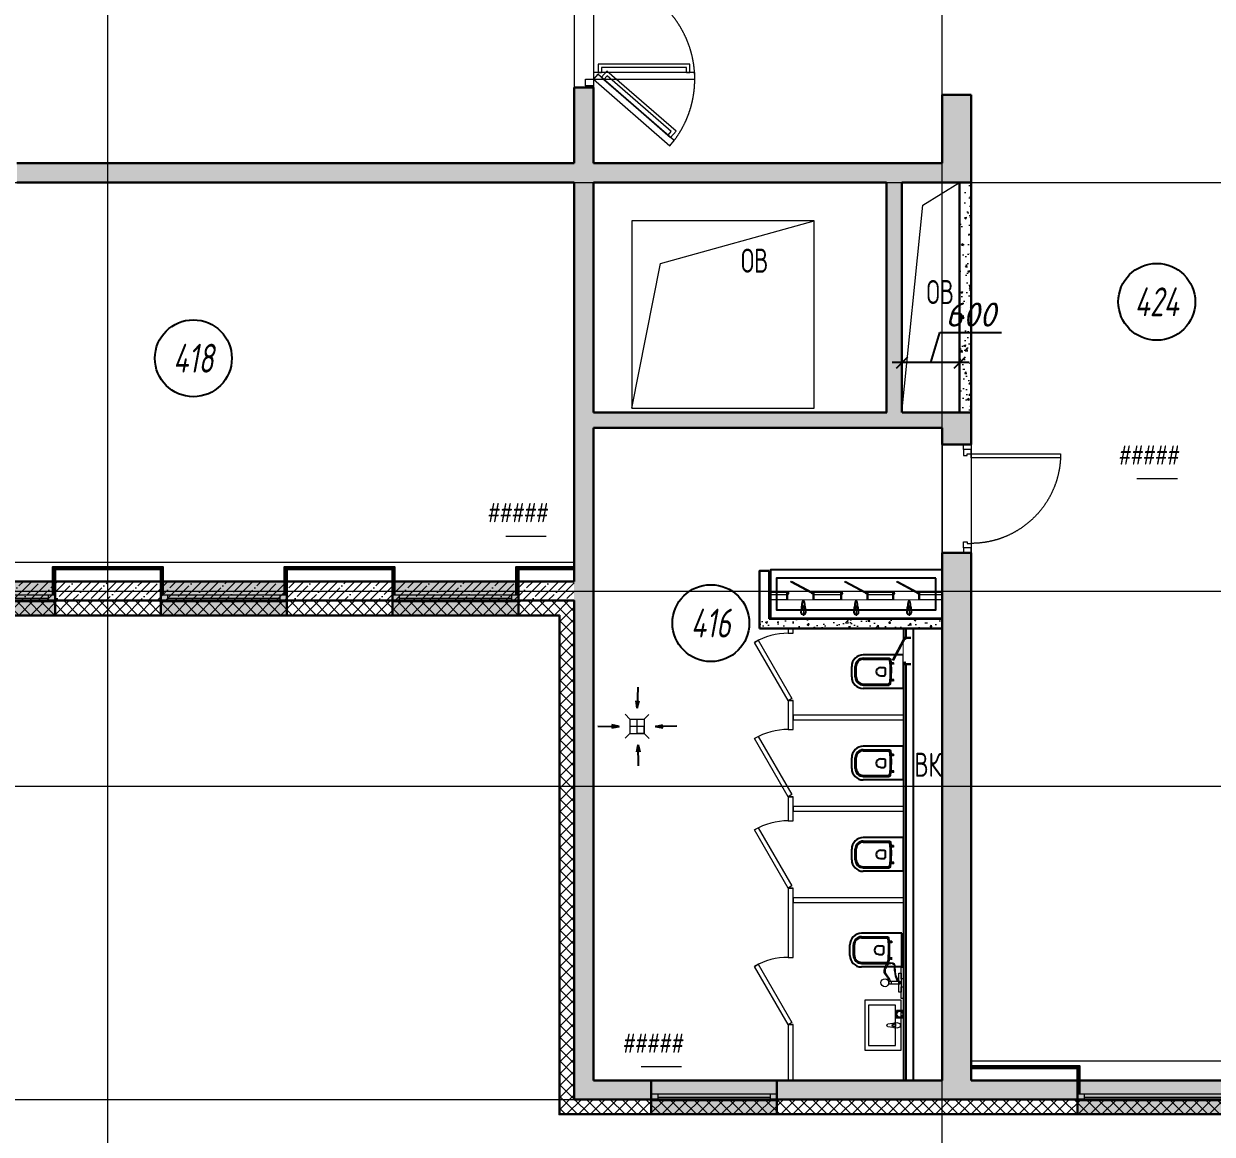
# Model space of a CAD drawing. Extents: x -96705 to 1864084, y -482104 to 235.
# Drawn here: x 968580 to 980943, y -149857 to -138306 of the extents above; entities that cross this region are included whole.
import ezdxf
from ezdxf import colors
from ezdxf.entities.mleader import LeaderData, LeaderLine
from ezdxf.enums import TextEntityAlignment as Align
from ezdxf.math import Vec2, Vec3

# ---------------------------------------------------------------- set-up
doc = ezdxf.new("R2010")
doc.units = 0
doc.header["$LTSCALE"] = 100
doc.header["$PDMODE"] = 1
doc.header["$PDSIZE"] = 200
for name, pattern in [('ACAD_ISO03W100', [30, 12, -18]), ('ADSK_Штриховая_ш2 п1', [3, 2, -1]), ('CENTER', [2, 1.25, -0.25, 0.25, -0.25])]:
    doc.linetypes.add(name, pattern=pattern)
doc.layers.get('Defpoints').update_dxf_attribs({"color": 42})
for name, color, linetype, lineweight in [('_TEXT', 189, 'Continuous', 30), ('_ВК-шахты', 3, 'Continuous', 30), ('АР_Двери', 5, 'Continuous', 18), ('АР_Маркер экспликации', 239, 'Continuous', 13), ('АР_МосжилНии_Стены', 202, 'Continuous', 30), ('АР_Навесной фасад', 5, 'Continuous', 5), ('АР_Номер помещения', 1, 'Continuous', 25), ('АР_Окна БЛОК', 250, 'Continuous', 13), ('АР_Оси', 193, 'Continuous', 9), ('АР_Отметки', 250, 'Continuous', 15), ('АР_Перегородки газоблок', 165, 'Continuous', 30), ('АР_Перегородки газоблок_Штрих', 165, 'Continuous', 5), ('АР_Перегородки сантехнические', 216, 'Continuous', 9), ('АР_Подоконники', 163, 'Continuous', 9), ('АР_Помещения_площадь', 19, 'Continuous', 9), ('АР_Сущ Несущая стена', 202, 'Continuous', 30), ('АР_тонкая линия', 250, 'Continuous', 0), ('АР_Утеплитель', 250, 'Continuous', 9), ('АР_Штриховка монолит', 250, 'Continuous', 9), ('Размер шахт', 95, 'Continuous', 9), ('Сантехнические приборы', 7, 'Continuous', 9), ('Эвакуация', 7, 'Continuous', 9)]:
    doc.layers.add(name, color=color, linetype=linetype, lineweight=lineweight)
for name, color, linetype in [('АР_Отверстия', 251, 'Continuous'), ('ТХ_ВК_оборуд.ТХ', 250, 'Continuous'), ('ТХ_ВК_трапы', 5, 'Continuous'), ('ТХ_дозаторы', 7, 'Continuous'), ('ТХ_размеры', 240, 'Continuous'), ('ТХ_сантехника', 253, 'Continuous')]:
    doc.layers.add(name, color=color, linetype=linetype)
doc.styles.add('ICOCPEUR', font='isocpeur.ttf')
doc.styles.add('ISOCPEUR', font='isocpeui.ttf', dxfattribs={"height": 250})
doc.styles.get("Standard").update_dxf_attribs({"font": 'arial.ttf'})
doc.dimstyles.new('R_100', dxfattribs={"dimtxt": 270, "dimasz": 120, "dimexe": 100, "dimexo": 0, "dimgap": 60, "dimtad": 1, "dimdec": 0, "dimrnd": 5, "dimzin": 0, "dimdsep": 46, "dimtxsty": 'ISOCPEUR', "dimblk": 'ARCHTICK', "dimcen": 0, "dimdle": 100, "dimclrd": 256, "dimclre": 256, "dimclrt": 256, "dimadec": 0, "dimazin": 0, "dimtfac": 2, "dimtdec": 0, "dimtofl": 0, "dimtmove": 1, "dimatfit": 3, "dimfxl": 1, "dimtvp": 3, "dimtolj": 1, "dimtzin": 0, "dimarcsym": 0})
pattern_1 = [(50, (731759.35, -210952.4), (215.17805, -18.82564), [22.5, -247.5]), (355, (731759.35, -210952.4), (-41.6254, 225.65764), [18, -198]), (100.45144, (731777.28, -210953.96), (173.55265, 206.832), [19.12206, -210.34263]), (46.1842, (731759.35, -210892.4), (320.1724, -49.65578), [33.75, -371.25]), (96.63564, (731786.03, -210896.53), (280.3986, 292.23558), [28.6831, -315.51413]), (351.18416, (731759.35, -210892.4), (280.3986, 292.2356), [27, -297]), (21, (731789.35, -210907.4), (179.07212, -120.78567), [22.5, -247.5]), (326, (731789.35, -210907.4), (72.9946, 217.54501), [18, -198]), (71.451445, (731804.27, -210917.46), (252.06671, 96.75935), [19.12206, -210.34263]), (37.5, (731759.35, -210952.394), (3.647957, 99.868156), [0, -195.6, 0, -201, 0, -198.75]), (7.5, (731759.35, -210952.39), (78.92086, 118.323514), [0, -114.6, 0, -191.1, 0, -75.75]), (327.5, (731692.45, -210952.394), (160.14673, -6.766462), [0, -75, 0, -234, 0, -310.5]), (317.5, (731662.45, -210952.4), (174.95585, 30.031495), [0, -97.5, 0, -155.4, 0, -220.5])]
pattern_2 = [(45, (731759.35, -210952.4), (-88.38835, 88.38835), []), (45, (731847.74, -210952.4), (-88.38835, 88.38835), [156.25, -31.25, 0, -31.25])]

# ---------------------------------------------------------------- blocks, each defined once
blk = doc.blocks.new('*U484')
at = {"color": 8}
blk.add_lwpolyline([(-100, 80), (-100, 1010), (-140, 1010), (-140, 80)], close=True, dxfattribs=at)
for points in [[(-1130, 0), (-1130, 80), (-1075, 80), (-1075, 0), (-1130, 0)], [(-1075, 80), (-1075, 0), (-1015, 0), (-1015, 40), (-1030, 40), (-1030, 80), (-1075, 80)], [(-55, 80), (-55, 0), (-115, 0), (-115, 40), (-100, 40), (-100, 80), (-55, 80)], [(0, 0), (0, 80), (-55, 80), (-55, 0), (0, 0)]]:
    blk.add_lwpolyline(points, dxfattribs=at)
at = {"color": 8, "linetype": 'ACAD_ISO03W100', "ltscale": 3}
blk.add_arc((-100, 80), 930, 90, 180, dxfattribs=at)
blk = doc.blocks.new('*U236')
at = {"layer": 'АР_Номер помещения', "color": 8}
blk.add_circle((-20474, 3871), 400, dxfattribs=at)
at = {"layer": 'АР_Помещения_площадь', "color": 8}
blk.add_line((-20778, -745), (-21200, -745), dxfattribs=at)
at = {"color": 8, "style": 'ISOCPEUR', "width": 0.7, "flags": 1}
blk.add_attdef('КАТЕГОРИЯ', (-499, -2092), '', height=250, dxfattribs=at)
at = {"layer": 'АР_Номер помещения', "color": 8, "style": 'ISOCPEUR', "width": 0.7}
blk.add_attdef('НОМЕР_ПОМЕЩЕНИЯ', text='', height=300, dxfattribs=at).set_placement((-20474, 3871), align=Align.MIDDLE_CENTER)
at = {"layer": 'АР_Помещения_площадь', "color": 8, "lineweight": 30, "width": 0.7, "flags": 104}
blk.add_attdef('ИМЯ_ПОМЕЩЕНИЯ', text='', height=100, dxfattribs=at).set_placement((158, 1217), align=Align.MIDDLE_CENTER)
at = {"layer": 'АР_Помещения_площадь', "color": 8, "style": 'ISOCPEUR', "width": 0.7}
blk.add_attdef('ПЛОЩАДЬ_ПОМЕЩЕНИЯ', text='', height=200, dxfattribs=at).set_placement((-20773, -499), align=Align.MIDDLE_RIGHT)
blk = doc.blocks.new('*U237')
at = {"layer": 'АР_Номер помещения', "color": 8}
blk.add_circle((-16818, -1752), 400, dxfattribs=at)
at = {"layer": 'АР_Помещения_площадь', "color": 8}
blk.add_line((-13147, -3605), (-13569, -3605), dxfattribs=at)
at = {"color": 8, "style": 'ISOCPEUR', "width": 0.7, "flags": 1}
blk.add_attdef('КАТЕГОРИЯ', (-499, -2092), '', height=250, dxfattribs=at)
at = {"layer": 'АР_Номер помещения', "color": 8, "style": 'ISOCPEUR', "width": 0.7}
blk.add_attdef('НОМЕР_ПОМЕЩЕНИЯ', text='', height=300, dxfattribs=at).set_placement((-16818, -1752), align=Align.MIDDLE_CENTER)
at = {"layer": 'АР_Помещения_площадь', "color": 8, "lineweight": 30, "width": 0.7, "flags": 104}
blk.add_attdef('ИМЯ_ПОМЕЩЕНИЯ', text='', height=100, dxfattribs=at).set_placement((158, 1217), align=Align.MIDDLE_CENTER)
at = {"layer": 'АР_Помещения_площадь', "color": 8, "style": 'ISOCPEUR', "width": 0.7}
blk.add_attdef('ПЛОЩАДЬ_ПОМЕЩЕНИЯ', text='', height=200, dxfattribs=at).set_placement((-13142, -3358), align=Align.MIDDLE_RIGHT)
blk = doc.blocks.new('*U434')
at = {"layer": 'АР_Номер помещения', "color": 8}
blk.add_circle((-15051, 8363), 400, dxfattribs=at)
at = {"layer": 'АР_Помещения_площадь', "color": 8}
blk.add_line((-14836, 6523), (-15259, 6523), dxfattribs=at)
at = {"color": 8, "style": 'ISOCPEUR', "width": 0.7, "flags": 1}
blk.add_attdef('КАТЕГОРИЯ', (-499, -2092), '', height=250, dxfattribs=at)
at = {"layer": 'АР_Номер помещения', "color": 8, "style": 'ISOCPEUR', "width": 0.7}
blk.add_attdef('НОМЕР_ПОМЕЩЕНИЯ', text='', height=300, dxfattribs=at).set_placement((-15051, 8363), align=Align.MIDDLE_CENTER)
at = {"layer": 'АР_Помещения_площадь', "color": 8, "style": 'ISOCPEUR', "width": 0.7}
blk.add_attdef('ПЛОЩАДЬ_ПОМЕЩЕНИЯ', text='', height=200, dxfattribs=at).set_placement((-14831, 6769), align=Align.MIDDLE_RIGHT)
at = {"layer": 'АР_Помещения_площадь', "color": 8, "lineweight": 30, "width": 0.7, "flags": 104}
blk.add_attdef('ИМЯ_ПОМЕЩЕНИЯ', text='', height=100, dxfattribs=at).set_placement((158, 1217), align=Align.MIDDLE_CENTER)
blk = doc.blocks.new('_ArchTick')
at = {"color": 8, "linetype": 'ByBlock', "const_width": 0.15}
blk.add_lwpolyline([(-0.5, -0.5), (0.5, 0.5)], dxfattribs=at)
blk = doc.blocks.new('*D1112')
at = {"layer": 'Defpoints', "color": 0, "ltscale": 100, "transparency": 16777216}
for p in [(977715, -141831), (977715, -141928), (978315, -141928)]:
    blk.add_point(p, dxfattribs=at)
at = {"layer": 'Размер шахт', "color": 8, "lineweight": -2, "ltscale": 100, "transparency": 16777216}
for p, q in [((978015, -141831), (978109, -141516)), ((978109, -141516), (978749, -141516)), ((977715, -141928), (977715, -141731)), ((978315, -141928), (978315, -141731)), ((978415, -141831), (977615, -141831))]:
    blk.add_line(p, q, dxfattribs=at)
at = {"layer": 'Размер шахт', "color": 8, "lineweight": -2, "ltscale": 100, "transparency": 16777216, "xscale": 120, "yscale": 120, "zscale": 120, "rotation": 180}
blk.add_blockref('_ArchTick', (977715, -141831), dxfattribs=at)
at = {"layer": 'Размер шахт', "color": 8, "lineweight": -2, "ltscale": 100, "transparency": 16777216, "xscale": 120, "yscale": 120, "zscale": 120}
blk.add_blockref('_ArchTick', (978315, -141831), dxfattribs=at)
at = {"layer": 'Размер шахт', "color": 8, "ltscale": 100, "transparency": 16777216, "insert": (978429, -141331), "char_height": 250, "attachment_point": 5, "style": 'ISOCPEUR'}
blk.add_mtext('\\A1;600', dxfattribs=at)
blk = doc.blocks.new('*U72')
at = {"color": 8}
for p, q in [((0, 0), (0, -50)), ((700, 0), (700, -50))]:
    blk.add_line(p, q, dxfattribs=at)
blk.add_lwpolyline([(0, 0), (606, 350), (628, 312), (22, -38)], close=True, dxfattribs=at)
blk.add_arc((0, 0), 700, 0, 30, dxfattribs=at)
blk = doc.blocks.new('Из_буфера31843')
at = {"color": 8}
for p, q in [((366, 166), (359, 113)), ((395, 113), (388, 166)), ((916, 166), (909, 113)), ((945, 113), (938, 166)), ((1466, 166), (1459, 113)), ((1495, 113), (1488, 166)), ((356, 104), (352, 62)), ((363, 87), (363, 101)), ((390, 87), (363, 87)), ((390, 101), (390, 87)), ((402, 62), (398, 104)), ((906, 104), (902, 62)), ((913, 87), (913, 101)), ((940, 87), (913, 87)), ((940, 101), (940, 87)), ((952, 62), (948, 104)), ((1456, 104), (1452, 62)), ((1463, 87), (1463, 101)), ((1490, 87), (1463, 87)), ((1490, 101), (1490, 87)), ((1502, 62), (1498, 104))]:
    blk.add_line(p, q, dxfattribs=at)
at = {"color": 8, "lineweight": 13, "ltscale": 500}
for p, q in [((377, 85), (377, 23)), ((927, 85), (927, 23)), ((1477, 85), (1477, 23))]:
    blk.add_line(p, q, dxfattribs=at)
at = {"color": 8}
for points in [[(1820, 500), (34, 500), (34, 0), (1820, 0)], [(1755, 415), (99, 415), (99, 85), (1755, 85)]]:
    blk.add_lwpolyline(points, close=True, dxfattribs=at)
for centre, major_axis, start_param, end_param in [((377, 165), (-7.91, 7.91), 4.051589, 6.943986), ((927, 165), (-7.91, 7.91), 4.051589, 6.943986), ((1477, 165), (-7.91, 7.91), 4.051589, 6.943986), ((377, 62), (-17.7, -17.7), -0.785398, 2.356194), ((377, 102), (-14.9, -14.9), -1.35736, -0.875625), ((377, 102), (-14.9, 14.9), 4.498953, 6.496621), ((377, 101), (-9.62, 9.62), 3.926991, 7.068583), ((377, 102), (-14.9, 14.9), 4.017217, 4.498953), ((927, 62), (-17.7, -17.7), -0.785398, 2.356194), ((927, 102), (-14.9, -14.9), -1.35736, -0.875625), ((927, 102), (-14.9, 14.9), 4.498953, 6.496621), ((927, 101), (-9.62, 9.62), 3.926991, 7.068583), ((927, 102), (-14.9, 14.9), 4.017217, 4.498953), ((1477, 62), (-17.7, -17.7), -0.785398, 2.356194), ((1477, 102), (-14.9, -14.9), -1.35736, -0.875625), ((1477, 102), (-14.9, 14.9), 4.498953, 6.496621), ((1477, 101), (-9.62, 9.62), 3.926991, 7.068583), ((1477, 102), (-14.9, 14.9), 4.017217, 4.498953)]:
    blk.add_ellipse(centre, major_axis=major_axis, ratio=1, start_param=start_param, end_param=end_param, dxfattribs=at)
blk = doc.blocks.new('унитаз поликлиники')
at = {"color": 8}
for p, q in [((0, 175), (0, -175)), ((0, 175), (420, 175)), ((420, 139), (150, 139)), ((420, 129), (157, 129)), ((126, 87), (100, 87)), ((112, 73), (112, 100)), ((192, -34), (192, 34)), ((242, 44), (202, 44)), ((494, 57), (494, -57)), ((504, 55), (504, -55)), ((540, 55), (540, -55)), ((126, -87), (99, -86)), ((112, -73), (112, -100)), ((242, -44), (202, -44)), ((0, -175), (420, -175)), ((420, -139), (148, -139)), ((420, -129), (155, -129))]:
    blk.add_line(p, q, dxfattribs=at)
for centre, radius, start, end in [((420, 55), 120, 0, 90), ((420, 55), 83.5, 359.8619, 90.3335), ((420, 55), 74, 0, 90), ((242, 0), 43.7, 270, 90), ((420, -55), 120, 270, 0), ((420, -55), 84, 270, 0), ((420, -55), 74, 270, 358.4018)]:
    blk.add_arc(centre, radius, start, end, dxfattribs=at)
at = {"color": 8, "extrusion": (0, 0, -1)}
for centre, major_axis, ratio, start_param, end_param in [((1158, 0), (-731, -726), 0.993775, 0.659849, 0.910919), ((150, 127), (-5.6, -10.5), 0.821373, 1.269211, 2.570669), ((154, 120), (-5.61, -7.72), 0.798093, 1.232924, 2.686723), ((112, 87), (3.55, 3.55), 1, 5.504025, 11.78721), ((984, 0), (-23, -941), 0.89728, 1.422258, 1.677847), ((155, -117), (5.3, -10.4), 0.842984, 0.549902, 1.8819), ((202, -33), (4.12, -9.49), 0.964797, 0.42926, 1.943413), ((148, -127), (5.4, -10.4), 0.836443, 0.56114, 1.877577)]:
    blk.add_ellipse(centre, major_axis=major_axis, ratio=ratio, start_param=start_param, end_param=end_param, dxfattribs=at)
at = {"color": 8}
for centre, major_axis, ratio, start_param, end_param in [((202, 33), (4.12, 9.49), 0.964797, 0.42926, 1.943413), ((112, -87), (3.54, -3.55), 1, 5.504025, 11.78721)]:
    blk.add_ellipse(centre, major_axis=major_axis, ratio=ratio, start_param=start_param, end_param=end_param, dxfattribs=at)
blk = doc.blocks.new('Из_буфера27431')
at = {"color": 8, "linetype": 'Continuous', "lineweight": 5}
for p, q in [((-139, 11), (-86, 18)), ((-139, 11), (-86, 18)), ((-76, 21), (-34, 25)), ((-76, 21), (-34, 25)), ((-59, 14), (-74, 14)), ((-59, 14), (-74, 14)), ((-59, -14), (-59, 14)), ((-59, -14), (-59, 14)), ((-86, -18), (-139, -11)), ((-86, -18), (-139, -11)), ((-34, -25), (-76, -21)), ((-34, -25), (-76, -21)), ((-74, -14), (-59, -14)), ((-74, -14), (-59, -14))]:
    blk.add_line(p, q, dxfattribs=at)
for points in [[(0, -260), (-380, -260), (-380, 260), (0, 260)], [(-59, -210), (-339, -210), (-339, 210), (-59, 210)], [(-59, -210), (-339, -210), (-339, 210), (-59, 210)]]:
    blk.add_lwpolyline(points, close=True, dxfattribs=at)
for centre, radius, start, end in [((-137, 0), 11.2, 97.1389, 262.8611), ((-137, 0), 11.2, 97.1389, 262.8611), ((-74, 0), 21.1, 122.771, 237.229), ((-74, 0), 21.1, 122.771, 237.229), ((-74, 0), 13.6, 90, 270), ((-74, 0), 13.6, 90, 270), ((-74, 0), 21.1, 95.1696, 122.771), ((-74, 0), 21.1, 95.1696, 122.771), ((-34, 0), 25, 270, 90), ((-34, 0), 25, 270, 90), ((-74, 0), 21.1, 237.229, 264.8304), ((-74, 0), 21.1, 237.229, 264.8304)]:
    blk.add_arc(centre, radius, start, end, dxfattribs=at)
blk = doc.blocks.new('дв.1700')
at = {"layer": 'АР_Двери', "color": 8}
for points in [[(-87, 0), (-87, -80), (-70, -80), (-70, 0), (-87, 0)], [(-70, -80), (-70, 0), (0, 0), (0, -30), (0, -30), (0, -80), (-70, -80)], [(1596, -80), (1596, 0), (1526, 0), (1526, -30), (1526, -30), (1526, -80), (1596, -80)], [(1613, 0), (1613, -80), (1596, -80), (1596, 0), (1613, 0)]]:
    blk.add_lwpolyline(points, dxfattribs=at)
for points in [[(0, -80), (-692, -876), (-639, -922), (53, -126)], [(1997, -150), (1526, -150), (1526, -80), (1997, -80)], [(20, -164), (-606, -884), (-542, -940), (84, -219)], [(-3, -190), (-583, -858), (-546, -890), (35, -223)], [(1947, -235), (1576, -235), (1576, -150), (1947, -150)], [(1912, -200), (1611, -200), (1611, -150), (1912, -150)]]:
    blk.add_lwpolyline(points, close=True, dxfattribs=at)
at = {"layer": 'АР_Двери', "color": 8, "linetype": 'ACAD_ISO03W100', "ltscale": 3}
for points in [[(0, -80), (0, -1135), (70, -1135), (70, -80)], [(1456, -551), (1456, -80), (1526, -80), (1526, -551)]]:
    blk.add_lwpolyline(points, close=True, dxfattribs=at)
for points in [[(70, -1050), (70, -1085), (155, -1085), (155, -130), (70, -130), (70, -165)], [(70, -1050), (120, -1050), (120, -165), (70, -165)], [(1456, -466), (1456, -501), (1371, -501), (1371, -130), (1456, -130), (1456, -165)], [(1456, -466), (1406, -466), (1406, -165), (1456, -165)]]:
    blk.add_lwpolyline(points, dxfattribs=at)
for centre, radius, start, end in [((0, -80), 1055, 229, 0), ((1526, -80), 471, 180, 351.4758)]:
    blk.add_arc(centre, radius, start, end, dxfattribs=at)
blk = doc.blocks.new('111')
at = {"layer": 'Сантехнические приборы', "color": 8}
blk.add_line((293830, -128587), (293830, -128612), dxfattribs=at)
at = {"layer": 'Сантехнические приборы', "color": 8, "lineweight": 0}
for points in [[(293831, -128402), (293857, -128402), (293857, -128524), (293831, -128524)], [(293857, -128466), (293883, -128466), (293883, -128665), (293857, -128665)], [(293870, -128550), (293986, -128550), (293986, -128582), (293870, -128582)], [(293986, -128582), (293960, -128582), (293960, -128550), (293986, -128550)], [(293831, -128607), (293857, -128607), (293857, -128729), (293831, -128729)]]:
    blk.add_lwpolyline(points, close=True, dxfattribs=at)
for points in [[(293883, -128582), (293908, -128633), (293915, -128678), (293921, -128742), (293928, -128762), (293941, -128768), (293966, -128774), (293992, -128768), (294018, -128749), (294030, -128723), (294037, -128697), (294037, -128672), (294024, -128652), (293998, -128620), (293986, -128582)], [(293896, -128575), (293902, -128595), (293915, -128633), (293921, -128665), (293928, -128697), (293928, -128717), (293928, -128729), (293928, -128736), (293928, -128742), (293928, -128749), (293934, -128755), (293941, -128755), (293941, -128762), (293947, -128762), (293953, -128768), (293960, -128768), (293966, -128768), (293966, -128762), (293973, -128762), (293979, -128762), (293992, -128755), (293998, -128749), (294005, -128736), (294011, -128729), (294018, -128717), (294024, -128704), (294024, -128697), (294024, -128691), (294024, -128685), (294024, -128678), (294024, -128672), (294018, -128665), (294018, -128659), (294011, -128652), (294011, -128646), (293998, -128633), (293986, -128620), (293979, -128601), (293973, -128588), (293973, -128582)]]:
    blk.add_lwpolyline(points, dxfattribs=at)
for points in [[(293986, -128569), (293986, -128543), (294005, -128524), (294024, -128524)], [(294024, -128607), (294005, -128607), (293986, -128588), (293986, -128569)], [(294024, -128524), (294050, -128524), (294069, -128543), (294069, -128569)], [(294069, -128569), (294069, -128588), (294050, -128607), (294024, -128607)]]:
    blk.add_open_spline(points, degree=3, dxfattribs=at)
blk = doc.blocks.new('A$C500e89c7')
at = {"color": 8, "ltscale": 100}
blk.add_circle((-37, 37), 35.3, dxfattribs=at)
at = {"layer": 'ТХ_дозаторы', "color": 8, "ltscale": 100}
blk.add_lwpolyline([(-73, 75), (0, 75), (0, 0), (-73, 0)], close=True, dxfattribs=at)
blk = doc.blocks.new('A$C3079c8b3')
at = {"layer": 'АР_Перегородки газоблок', "color": 8, "lineweight": 25, "ltscale": 100}
for points in [[(33798, -16925), (33798, -12223)], [(33823, -16925), (33823, -12223)], [(33898, -12223), (33898, -16925)]]:
    blk.add_lwpolyline(points, dxfattribs=at)
blk = doc.blocks.new('_DotSmall')
at = {"color": 0, "linetype": 'ByBlock', "const_width": 0.5}
blk.add_lwpolyline([(-0.0625, 0, 1), (0.0625, 0, 1)], format="xyb", close=True, dxfattribs=at)
blk = doc.blocks.new('Трап ТХ')
at = {"layer": 'ТХ_ВК_трапы', "color": 8, "lineweight": 0}
for p, q in [((305243, -196674), (305293, -196725)), ((305491, -196676), (305442, -196725)), ((305293, -196725), (305293, -196875)), ((305293, -196725), (305442, -196725)), ((305442, -196800), (305293, -196800)), ((305368, -196875), (305368, -196725)), ((305442, -196725), (305442, -196875)), ((305442, -196875), (305442, -196800)), ((305243, -196924), (305293, -196875)), ((305293, -196875), (305442, -196875)), ((305442, -196875), (305368, -196875)), ((305493, -196926), (305442, -196875))]:
    blk.add_line(p, q, dxfattribs=at)
blk = doc.blocks.new('A$C985b353d')
at = {"layer": 'ТХ_ВК_трапы', "color": 8, "ltscale": 100}
for p, q in [((6, 409), (2, 189)), ((2, 189), (-11, 264)), ((-11, 264), (2, 189)), ((2, 189), (20, 264)), ((-407, 3), (-188, -1)), ((-188, -1), (-263, 17)), ((192, -1), (267, 17)), ((412, 3), (192, -1)), ((-188, -1), (-262, -14)), ((-262, -14), (-188, -1)), ((192, -1), (267, -14)), ((267, -14), (192, -1)), ((10, -191), (-4, -265)), ((-4, -265), (10, -191)), ((14, -410), (10, -191)), ((10, -191), (27, -266))]:
    blk.add_line(p, q, dxfattribs=at)
blk = doc.blocks.new('*U409')
h = blk.add_hatch(color=8)
h.dxf.hatch_style = 1
h.paths.add_polyline_path([(-1310, -140), (0, -140), (0, 220), (-1310, 220)])
at = {"color": 8, "lineweight": 30}
for p, q in [((-1310, -140), (-1310, 220)), ((0, -140), (0, 220))]:
    blk.add_line(p, q, dxfattribs=at)
at = {"color": 8}
for p, q in [((0, 220), (-1310, 220)), ((-1310, 70), (0, 70)), ((-1310, 0), (0, 0)), ((-1240, 0), (-1240, 70)), ((-1240, 35), (-70, 35)), ((-70, 0), (-70, 70)), ((-1310, -140), (0, -140)), ((-1310, -140), (-1310, -140)), ((-1310, -140), (-1310, -140)), ((0, -140), (0, -140)), ((0, -140), (0, -140))]:
    blk.add_line(p, q, dxfattribs=at)
blk = doc.blocks.new('*U408')
h = blk.add_hatch(color=8)
h.dxf.hatch_style = 1
h.paths.add_polyline_path([(-1600, -140), (0, -140), (0, 220), (-1600, 220)])
at = {"color": 8, "lineweight": 30}
for p, q in [((-1600, -140), (-1600, 220)), ((0, -140), (0, 220))]:
    blk.add_line(p, q, dxfattribs=at)
at = {"color": 8}
for p, q in [((0, 220), (-1600, 220)), ((-1600, 70), (0, 70)), ((-1600, 0), (0, 0)), ((-1530, 0), (-1530, 70)), ((-1530, 35), (-70, 35)), ((-70, 0), (-70, 70)), ((-1600, -140), (0, -140)), ((-1600, -140), (-1600, -140)), ((-1600, -140), (-1600, -140)), ((0, -140), (0, -140)), ((0, -140), (0, -140))]:
    blk.add_line(p, q, dxfattribs=at)
blk = doc.blocks.new('*U585')
at = {"color": 8}
blk.add_wipeout([(-565, 60), (445, 60), (445, -218), (-565, -218)], dxfattribs=at)
for p, q in [((-530, 60), (-565, 60)), ((-550, 60), (-550, -10)), ((-550, -10), (-550, 60)), ((-510, 60), (-530, 60)), ((-510, 20), (-510, 60)), ((-500, 20), (-510, 20)), ((-500, -10), (-500, 20)), ((380, -10), (380, 20)), ((380, 20), (390, 20)), ((390, 20), (390, 60)), ((390, 60), (410, 60)), ((410, 60), (445, 60)), ((430, 60), (430, -10)), ((430, -10), (430, 60)), ((-565, -10), (-530, -10)), ((-530, -10), (-500, -10)), ((410, -10), (380, -10)), ((445, -10), (410, -10))]:
    blk.add_line(p, q, dxfattribs=at)
at = {"color": 8, "lineweight": 30}
for p, q in [((-565, 60), (-565, -218)), ((445, 60), (445, -218))]:
    blk.add_line(p, q, dxfattribs=at)
at = {"color": 8}
blk.add_lwpolyline([(389, 60), (370, 25), (-424, 448), (-406, 483)], close=True, dxfattribs=at)

msp = doc.modelspace()

# ---------------------------------------------------------------- hatches: boundary and pattern name
at = {"layer": 'АР_Перегородки газоблок_Штрих', "ltscale": 100}
h = msp.add_hatch(dxfattribs=at)
h.set_pattern_fill('AR-CONC', color=8, scale=30)
h.set_pattern_definition(pattern_1)
h.paths.add_polyline_path([(978435, -139956), (978423.9, -139956), (978315, -139956), (978315, -142349.8), (978435, -142349.8), (978435, -140464.2)])
h = msp.add_hatch(dxfattribs=at)
h.set_pattern_fill('AR-CONC', color=8, scale=30)
h.set_pattern_definition(pattern_1)
h.paths.add_polyline_path([(978135, -144495.5), (976234, -144495.5), (976234, -144595.5), (977732.7, -144595.5), (977732.7, -144597), (977832.7, -144597), (977832.7, -144595.5), (978135, -144595.5)])
at = {"layer": 'АР_Утеплитель', "ltscale": 100}
h = msp.add_hatch(dxfattribs=at)
h.set_pattern_fill('ANSI37', color=8, scale=700)
h.set_pattern_definition([(45, (-18326.67, -106593.18), (-61.871843, 61.871843), []), (135, (-18326.67, -106593.18), (-61.871843, -61.871843), [])])
h.paths.add_polyline_path([(995285, -146136.7), (988935, -146136.7), (988935, -128266.7), (978435, -128266.7), (978435, -124301.7), (943635, -124301.7), (943635, -128266.7), (938659.8, -128266.7), (938659.8, -128116.7), (943485, -128116.7), (943485, -124151.7), (978585, -124151.7), (978585, -128116.7), (989085, -128116.7), (989085, -145986.7), (995435, -145986.7), (995434.9, -155996.7), (982035, -155996.7), (982035, -149646.7), (974155, -149646.7), (974155, -144456.7), (965919.7, -144456.7), (965919.7, -144706.7), (965769.7, -144706.7), (965769.7, -144306.7), (974305, -144306.7), (974305, -149496.7), (982185, -149496.7), (982185, -155846.7), (995284.9, -155846.7)])
at = {"layer": 'АР_Штриховка монолит', "ltscale": 100}
h = msp.add_hatch(dxfattribs=at)
h.set_pattern_fill('ANSI35', color=8, scale=500)
h.set_pattern_definition(pattern_2)
h.paths.add_polyline_path([(982185.1, -149296.7), (978435.1, -149296.7), (978435, -143811), (978135, -143811), (978135.1, -149296.7), (974505.1, -149296.7), (974505.1, -142510.5), (978135.1, -142510.5), (978135.1, -142681), (978435.1, -142681), (978435.1, -142350.5), (977714.8, -142350.5), (977714.8, -139956.7), (978435.1, -139956.7), (978435, -139044.2), (978135, -139044.2), (978135.1, -139756.7), (977154.8, -139756.7), (977154.8, -139956.7), (977554.8, -139956.7), (977554.8, -142350.5), (974505.1, -142350.5), (974505.1, -139956.7), (977154.8, -139956.7), (977154.8, -139756.7), (974505, -139756.7), (974505, -138969.2), (974305, -138969.2), (974305, -139756.7), (968508.4, -139756.7), (968508.4, -139956.7), (974305.1, -139956.7), (974305.1, -149496.7), (982185.1, -149496.7)])
h = msp.add_hatch(dxfattribs=at)
h.set_pattern_fill('ANSI35', color=8, scale=500)
h.set_pattern_definition(pattern_2)
h.paths.add_polyline_path([(974305, -144106.7), (963127, -144106.7), (963127, -144306.7), (965369.7, -144306.7), (965369.7, -144706.7), (965769.7, -144706.7), (965769.7, -144306.7), (974305, -144306.7)])

# ---------------------------------------------------------------- linework, layer by layer
at = {"color": 8}
for points in [[(970030, -144246.3), (970030, -143957.1), (968880, -143957.1), (968880, -144246.3)], [(970017.5, -144246.3), (970017.5, -143969.6), (968892.5, -143969.6), (968892.5, -144246.3)], [(970005, -144226.6), (970005, -143982.1), (968905, -143982.1), (968905, -144189.1)], [(972440, -144246.3), (972440, -143957.1), (971290, -143957.1), (971290, -144246.3)], [(972427.5, -144246.3), (972427.5, -143969.6), (971302.5, -143969.6), (971302.5, -144246.3)], [(972415, -144226.6), (972415, -143982.1), (971315, -143982.1), (971315, -144189.1)], [(974305, -143957.1), (973700, -143957.1), (973700, -144246.3)], [(974305, -143969.6), (973712.5, -143969.6), (973712.5, -144246.3)], [(974305, -143982.1), (973725, -143982.1), (973725, -144189.1)], [(979565, -149436.7), (979565, -149147.5), (978440, -149147.5)], [(979552.5, -149436.7), (979552.5, -149160), (978440, -149160)], [(979540, -149417.1), (979540, -149172.5), (978440, -149172.5), (978440, -149172.5)]]:
    msp.add_lwpolyline(points, dxfattribs=at)
at = {"layer": 'АР_МосжилНии_Стены', "color": 8, "ltscale": 100}
for points in [[(974505, -139756.7), (976054.8, -139756.7)], [(974505, -139956.7), (976054.8, -139956.7)], [(975927.1, -139956.7), (977554.8, -139956.7)], [(977554.8, -142350.5), (977554.8, -139956.7)], [(977714.8, -139956.7), (977714.8, -142350.5)], [(974505, -142350.5), (977556.6, -142350.5)], [(977716.6, -142350.5), (978435, -142350.5)], [(978435, -142350.5), (978435, -142681)], [(978135, -142510.5), (974505, -142510.5)], [(978435, -142681), (978135, -142681)]]:
    msp.add_lwpolyline(points, dxfattribs=at)
at = {"layer": 'АР_Навесной фасад', "color": 8, "ltscale": 100}
for p, q in [((974155, -144456.7), (965919.7, -144456.7)), ((974145, -144466.7), (965929.7, -144466.7)), ((974145, -144466.7), (974145, -149656.7)), ((974155, -144456.7), (974155, -149646.7)), ((982025, -149656.7), (974145, -149656.7)), ((982035, -149646.7), (974155, -149646.7))]:
    msp.add_line(p, q, dxfattribs=at)
at = {"layer": 'АР_Оси', "color": 8, "linetype": 'CENTER', "ltscale": 1000}
for p, q in [((969455, -157558), (969455, -123250.5)), ((978135, -157558), (978135, -123250.5)), ((914206.2, -139956.7), (997803.4, -139956.7)), ((914206.2, -144206.7), (997803.4, -144206.7)), ((914206.2, -146236.7), (997803.4, -146236.7)), ((914206.2, -149496.7), (997803.4, -149496.7))]:
    msp.add_line(p, q, dxfattribs=at)
at = {"layer": 'АР_Перегородки газоблок', "color": 8, "ltscale": 100}
for points in [[(978315.1, -142349.8), (978315, -139956)], [(978435, -139956), (978435, -142349.8)], [(976234, -144595.5), (976234, -143995.5), (976334, -143995.5)], [(976334, -144495.5), (976334, -143995.5)], [(976234, -144595.5), (976234, -144495.5)], [(976334, -144495.5), (978135, -144495.5)], [(977837.7, -144595.5), (976234, -144595.5)], [(978135, -144595.5), (977832.7, -144595.5)]]:
    msp.add_lwpolyline(points, dxfattribs=at)
at = {"layer": 'АР_Перегородки газоблок', "color": 8, "lineweight": 5, "ltscale": 100}
msp.add_lwpolyline([(974905, -142305.5), (976803, -142305.5), (976803, -140356.7), (974905, -140356.7)], close=True, dxfattribs=at)
msp.add_lwpolyline([(974905, -142305.5), (975202.3, -140798.9), (976803, -140356.7)], dxfattribs=at)
at = {"layer": 'АР_Перегородки сантехнические', "color": 8, "lineweight": 0}
for points in [[(976532.7, -144646.7), (976582.7, -144646.7), (976582.7, -144596.7), (976532.7, -144596.7)], [(976532.7, -145646.7), (976582.7, -145646.7), (976582.7, -145346.7), (976532.7, -145346.7)], [(977732.7, -145546.7), (977732.7, -145496.7), (976582.7, -145496.7), (976582.7, -145546.7)], [(976532.7, -146596.7), (976582.7, -146596.7), (976582.7, -146346.7), (976532.7, -146346.7)], [(977732.7, -146496.7), (977732.7, -146446.7), (976582.7, -146446.7), (976582.7, -146496.7)], [(976532.7, -148017.2), (976582.7, -148017.2), (976582.7, -147296.7), (976532.7, -147296.7)], [(977732.7, -147446.7), (977732.7, -147396.7), (976582.7, -147396.7), (976582.7, -147446.7)], [(976532.7, -149296.7), (976582.7, -149296.7), (976582.7, -148717.2), (976532.7, -148717.2)]]:
    msp.add_lwpolyline(points, close=True, dxfattribs=at)
at = {"layer": 'АР_Подоконники', "color": 8, "ltscale": 100}
for p, q in [((966508.4, -143906.7), (974305, -143906.7)), ((982245, -149096.7), (978435, -149096.7))]:
    msp.add_line(p, q, dxfattribs=at)
at = {"layer": 'АР_Сущ Несущая стена', "color": 8, "ltscale": 100}
for p, q in [((974305, -138969.2), (974305, -139756.7)), ((974505, -138969.2), (974305, -138969.2)), ((974505, -138969.2), (974305, -138969.2)), ((974505, -138969.2), (974505, -139756.7)), ((978135, -139044.2), (978135, -139756.7)), ((978135, -139044.2), (978435, -139044.2)), ((978435, -139044.2), (978435, -139956.7)), ((968508.4, -139756.7), (974305, -139756.7)), ((975927.1, -139756.7), (978135, -139756.7)), ((968508.4, -139956.7), (974305, -139956.7)), ((974305, -144106.7), (974305, -139956.7)), ((974505, -142350.5), (974505, -139956.7)), ((977714.8, -139956.7), (978435, -139956.7)), ((974505, -149296.7), (974505, -142510.5)), ((978135, -142510.5), (978135, -142681)), ((978135, -143811), (978135, -149296.6)), ((978135, -143811), (978435, -143811)), ((978435, -143811), (978435, -149296.7)), ((963127, -144106.7), (974305, -144106.7)), ((965769.7, -144306.7), (974305, -144306.7)), ((974305, -149496.7), (974305, -144306.7)), ((978135, -149296.7), (974505, -149296.7)), ((982245, -149296.7), (978435, -149296.7)), ((982185, -149496.7), (974305, -149496.7))]:
    msp.add_line(p, q, dxfattribs=at)
at = {"layer": 'АР_тонкая линия', "color": 8, "linetype": 'ADSK_Штриховая_ш2 п1', "ltscale": 50}
for p, q in [((974305, -137269.2), (974305, -138969.2)), ((974505, -137269.2), (974505, -138969.2)), ((978135, -142681), (978135, -143811)), ((978435, -142681), (978435, -143811))]:
    msp.add_line(p, q, dxfattribs=at)
at = {"layer": 'АР_тонкая линия', "color": 8, "ltscale": 100}
msp.add_lwpolyline([(977714.8, -142349.8), (977932.3, -140191.2), (978315, -139956)], dxfattribs=at)
at = {"layer": 'АР_тонкая линия', "color": 8, "linetype": 'ADSK_Штриховая_ш2 п1', "ltscale": 50}
for points in [[(976329.5, -144218.4), (978131.8, -144218.4)], [(976329.5, -144243.4), (978131.8, -144243.4)], [(976329.5, -144293.4), (978131.8, -144293.4)]]:
    msp.add_lwpolyline(points, dxfattribs=at)
at = {"layer": 'Эвакуация', "color": 8, "lineweight": 18}
for p, q in [((977555, -139956.7), (974505, -139956.7)), ((974505, -139956.7), (974505, -140556.7)), ((977555, -139956.7), (974505, -139956.7)), ((974505, -139956.7), (974505, -140556.7))]:
    msp.add_line(p, q, dxfattribs=at)
at = {"layer": 'Эвакуация', "color": 8}
for p, q in [((974505, -140556.7), (974505, -139956.7)), ((974505, -139956.7), (977555, -139956.7)), ((977555, -139956.7), (977555, -140556.7))]:
    msp.add_line(p, q, dxfattribs=at)

# ---------------------------------------------------------------- block references
at = {"layer": '_TEXT', "color": 8, "ltscale": 500}
msp.add_blockref('A$C3079c8b3', (943935, -132372.1), dxfattribs=at)
at = {"layer": 'АР_Двери', "color": 8, "rotation": 90.00000000000001}
msp.add_blockref('дв.1700', (974425, -138882.2), dxfattribs=at)
at = {"layer": 'АР_Двери', "color": 8, "xscale": -1, "rotation": 270}
msp.add_blockref('*U484', (978355, -142681), dxfattribs=at)
at = {"layer": 'АР_Двери', "color": 8, "lineweight": 30, "rotation": 90.00000000000001}
for p in [(976532.7, -145346.7), (976532.7, -146346.7), (976532.7, -147296.7), (976532.7, -148717.2)]:
    msp.add_blockref('*U72', p, dxfattribs=at)
at = {"layer": 'АР_Маркер экспликации', "color": 8}
ref = msp.add_blockref('*U434', (995416.7, -149561.5), dxfattribs=at)
ref.add_attrib('НОМЕР_ПОМЕЩЕНИЯ', '424', dxfattribs={"layer": 'АР_Номер помещения', "color": 8, "height": 300, "style": 'ISOCPEUR', "width": 0.7}).set_placement((980365.5, -141198.2), align=Align.MIDDLE_CENTER)
ref.add_attrib('ПЛОЩАДЬ_ПОМЕЩЕНИЯ', '#####', dxfattribs={"layer": 'АР_Помещения_площадь', "color": 8, "height": 200, "style": 'ISOCPEUR', "width": 0.7}).set_placement((980585.3, -142792.3), align=Align.MIDDLE_RIGHT)
ref = msp.add_blockref('*U237', (987162.3, -140033.5), dxfattribs=at)
ref.add_attrib('НОМЕР_ПОМЕЩЕНИЯ', '418', dxfattribs={"layer": 'АР_Номер помещения', "color": 8, "height": 300, "style": 'ISOCPEUR', "width": 0.7}).set_placement((970344.6, -141785.1), align=Align.MIDDLE_CENTER)
ref.add_attrib('ПЛОЩАДЬ_ПОМЕЩЕНИЯ', '#####', dxfattribs={"layer": 'АР_Помещения_площадь', "color": 8, "height": 200, "style": 'ISOCPEUR', "width": 0.7}).set_placement((974020.3, -143391.8), align=Align.MIDDLE_RIGHT)
ref = msp.add_blockref('*U236', (996201.4, -148411.6), dxfattribs=at)
ref.add_attrib('НОМЕР_ПОМЕЩЕНИЯ', '416', dxfattribs={"layer": 'АР_Номер помещения', "color": 8, "height": 300, "style": 'ISOCPEUR', "width": 0.7}).set_placement((975727.2, -144540.2), align=Align.MIDDLE_CENTER)
ref.add_attrib('ПЛОЩАДЬ_ПОМЕЩЕНИЯ', '#####', dxfattribs={"layer": 'АР_Помещения_площадь', "color": 8, "height": 200, "style": 'ISOCPEUR', "width": 0.7}).set_placement((975428.2, -148910.4), align=Align.MIDDLE_RIGHT)
at = {"layer": 'АР_Окна БЛОК', "color": 8, "xscale": -1, "rotation": 180}
for name, p in [('*U409', (968905, -144246.7)), ('*U409', (971315, -144246.7)), ('*U409', (973725, -144246.7)), ('*U409', (976415, -149436.7)), ('*U408', (981140, -149436.7))]:
    msp.add_blockref(name, p, dxfattribs=at)
at = {"layer": 'АР_тонкая линия', "color": 8, "ltscale": 500}
msp.add_blockref('A$C985b353d', (974960, -145614.4), dxfattribs=at)
at = {"layer": 'ТХ_ВК_оборуд.ТХ', "color": 8}
msp.add_blockref('Трап ТХ', (669592.4, 51185.1), dxfattribs=at)
at = {"layer": 'ТХ_дозаторы', "color": 8, "ltscale": 100}
msp.add_blockref('A$C500e89c7', (977729.8, -148645.4), dxfattribs=at)
at = {"layer": 'ТХ_размеры', "color": 8, "rotation": 180}
msp.add_blockref('111', (1271564.1, -276846.7), dxfattribs=at)
at = {"layer": 'ТХ_сантехника', "color": 8}
msp.add_blockref('Из_буфера31843', (976312.6, -144487.8), dxfattribs=at)
at = {"layer": 'ТХ_сантехника', "color": 8, "rotation": 180}
for p in [(977732.7, -145045.5), (977732.7, -145996.7), (977732.7, -146946.7), (977714.2, -147942.1)]:
    msp.add_blockref('унитаз поликлиники', p, dxfattribs=at)
at = {"layer": 'ТХ_сантехника', "color": 8, "ltscale": 100, "xscale": -1, "rotation": 180}
msp.add_blockref('Из_буфера27431', (977707.7, -148724.3), dxfattribs=at)

# ---------------------------------------------------------------- texts
at = {"layer": '_ВК-шахты', "color": 8, "ltscale": 100, "insert": (976181.6, -140770), "char_height": 250, "attachment_point": 5, "line_spacing_factor": 0.7, "style": 'ICOCPEUR'}
msp.add_mtext('\\A1;{\\W0.7;ОВ}', dxfattribs=at)
at = {"layer": 'АР_Отверстия', "color": 8, "ltscale": 100, "char_height": 250, "attachment_point": 5, "line_spacing_factor": 0.7, "style": 'ICOCPEUR'}
for s, insert in [('\\A1;{\\W0.7;ОВ}', (978112.8, -141096.7)), ('\\A1;{\\W0.7;ВК}', (977984.7, -146013.7))]:
    msp.add_mtext(s, dxfattribs=dict(at, insert=insert))

# ---------------------------------------------------------------- dimensions: what is measured, and where the dimension line sits
at = {"layer": 'Размер шахт', "color": 8, "ltscale": 100}
dim = msp.add_linear_dim(base=(977714.8, -141830.9), p1=(978315.1, -141928.4), p2=(977714.8, -141928.4), dimstyle='R_100', override={"dimpost": '\\X', "dimclrd": 8, "dimclre": 8, "dimclrt": 8, "dimfxl": 300, "dimarcsym": 1}, dxfattribs=at)
dim.commit()
dim.dimension.update_dxf_attribs({"geometry": '*D1112', "text_midpoint": (978169.5, -141330.9)})

# ---------------------------------------------------------------- leaders
at = {"layer": 'АР_Отметки', "color": 8}
ml = msp.add_multileader_mtext('Standard', dxfattribs=at)
ml.set_content('+11,900', color=8, style='ISOCPEUR')
ml.set_leader_properties(color=8, linetype='Continuous', lineweight=-1)
ml.set_arrow_properties(name='DOTSMALL')
ml.build(insert=Vec2(0, 0))
ml.multileader.update_dxf_attribs({"has_text_frame": 1, "text_left_attachment_type": 4, "text_right_attachment_type": 4, "dogleg_length": 100, "arrow_head_size": 180})
ctx = ml.context
ctx.base_point, ctx.char_height, ctx.arrow_head_size, ctx.landing_gap_size, ctx.plane_origin = Vec3(986391, -153939.8), 250, 180, 50, Vec3(1011626.9, -166087.3)
ctx.left_attachment, ctx.right_attachment = 4, 4
notes = []
notes.append((ctx, [(0, (0, 0, 0), (0, 0), (1, 0), 1, [])]))
ctx.mtext.insert, ctx.mtext.rotation, ctx.mtext.width, ctx.mtext.line_spacing_style, ctx.mtext.flow_direction = Vec3(986441, -153606.5), 6.2831853, 852.697, 2, 5
for ctx, leaders in notes:
    for number, flags, end, landing, length, lines in leaders:
        leader = LeaderData()
        leader.index, (leader.has_last_leader_line, leader.has_dogleg_vector, leader.attachment_direction) = number, flags
        leader.last_leader_point, leader.dogleg_vector, leader.dogleg_length = Vec3(end), Vec3(landing), length
        for number, points, colour, breaks in lines:
            line = LeaderLine()
            line.index, line.vertices, line.color, line.breaks = number, Vec3.list(points), colors.encode_raw_color(colour), breaks
            leader.lines.append(line)
        ctx.leaders.append(leader)

# ---------------------------------------------------------------- next in the draw order: block references
at = {"layer": 'АР_Двери', "color": 8, "xscale": 0.2701273999331003, "yscale": 0.2701273999331003, "zscale": 0.2701273999331003}
for p, rotation in [((976675.1, -144234.6), 0.002280706094175931), ((977235.4, -144234.6), 0.002280706094175931), ((977774.7, -144234.6), 0.002280706094175931), ((977748.9, -144813.2), 90.00228070609417)]:
    msp.add_blockref('*U585', p, dxfattribs=dict(at, rotation=rotation))

doc.saveas('drawing.dxf')
